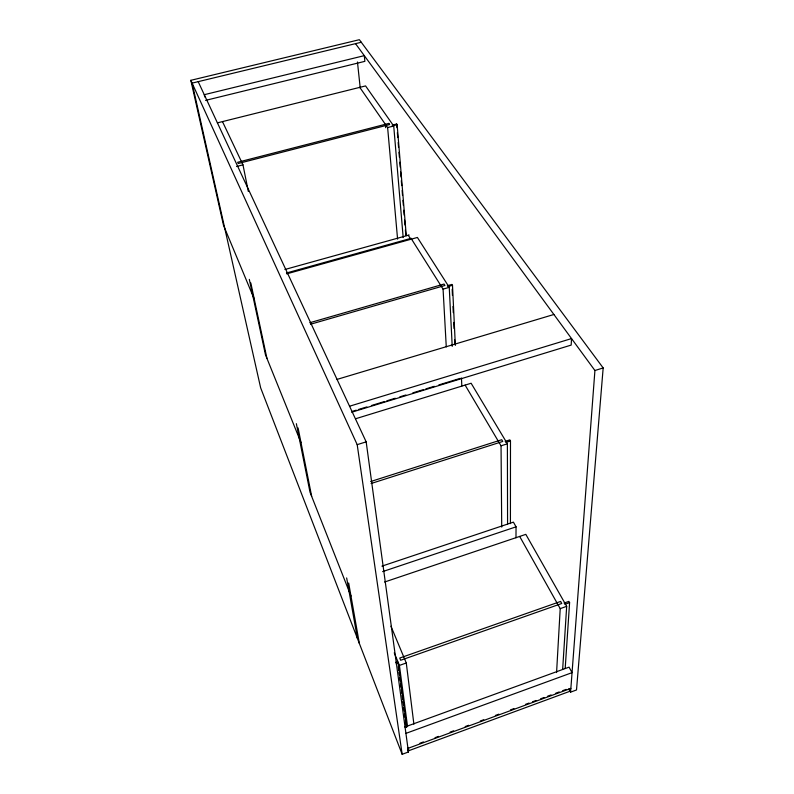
<?xml version="1.0" encoding="UTF-8"?>
<svg xmlns="http://www.w3.org/2000/svg" width="794" height="794" viewBox="0 0 794 794"><rect width="100%" height="100%" fill="white"/><g stroke="black" fill="none" stroke-linecap="round" stroke-linejoin="round"><path stroke-width="1.19" d="M510.423 523.613L510.482 440.938L509.837 439.876L505.153 441.375M515.981 537.826L516.05 526.829L513.42 522.144L381.894 566.152M556.574 672.568L560.207 608.631L519.683 536.436M562.668 669.144L566.688 606.338L525.817 534.362L384.584 582.032M565.189 668.479L569.596 602.626L568.871 601.366L564.097 603.053M569.566 689.222L569.397 691.465L408.771 750.707L407.868 748.395L570.866 688.398M254.269 299.149L223.521 225.347L190.828 80.323L359.364 39.7L603.172 367.94L576.504 689.966L570.578 692.15L594.924 370.51L355.514 43.65M419.947 743.224L423.42 741.943M435.033 737.666L438.516 736.385M450.119 732.118L453.602 730.837M465.205 726.56L468.688 725.279M480.291 721.002L483.774 719.721M495.377 715.454L498.86 714.163M510.463 709.896L513.946 708.615M525.549 704.338L529.032 703.057M532.516 701.777L536 700.497M540.635 698.78L544.118 697.499M547.602 696.219L551.086 694.939M555.721 693.231L559.204 691.951M562.688 690.661L566.172 689.381M361.27 42.261L192.108 83.122L260.66 387.869L402.161 754.3L408.453 751.978L366.173 441.851L198.192 81.653M404.742 727.026L569.07 667.149L572.057 672.647L405.913 733.378M407.54 726.49L399.422 665.412L406.28 662.99L390.946 626.208M560.207 608.631L566.688 606.338M395.561 662.434L397.596 661.72L398.161 663.089L406.756 727.195M396.127 663.804L398.161 663.089M564.812 604.313L569.596 602.626M382.619 571.611L516.09 526.819M505.798 442.437L510.482 440.938M501.719 527.087L501.044 445.821L507.386 443.786L471.13 383.254L355.523 418.775M370.669 481.541L501.729 439.727L502.761 441.454L371.096 483.516M402.161 754.3L357.191 444.65L366.173 441.851M594.924 370.51L603.172 367.94M352.506 411.312L356.228 410.17M358.422 409.496L366.868 406.915M371.423 405.526L384.604 401.496M386.797 400.821L395.243 398.241M399.809 396.841L405.893 394.985M412.82 392.861L423.629 389.556M425.832 388.881L434.268 386.301M438.834 384.911L460.292 378.351M351.673 412.225L571.184 345.082L571.531 338.581L349.549 406.22M337.043 379.403L553.884 314.484M452.501 285.294L447.925 286.614L447.369 285.741L451.935 284.421L452.501 285.294L455.339 345.39M411.53 239.093L443.072 289.125L449.255 287.339L452.213 346.373M309.779 322.731L444.035 284.053L444.928 285.473L310.484 324.25M286.445 273.007L411.193 238.289M286.703 273.861L417.406 237.456L449.255 287.339M284.887 269.503L409.099 235.014M392.137 125.154L396.643 123.993L397.139 124.698L406.26 235.61M392.633 125.859L397.139 124.698M236.543 166.502L242.974 164.844L248.304 191.414M359.771 87.36L387.621 127.566L393.725 125.998L403.183 237.565M217.397 122.871L365.568 85.921L393.725 125.998M205.527 100.391L364.873 61.346L364.297 55.649L204.276 94.694L204.783 96.977M408.265 235.242L410.329 238.528M465.115 385.1L501.044 445.821M568.832 688.874L570.578 692.15M222.479 121.601L242.974 164.844M190.828 80.323L357.191 444.65M394.261 652.857L399.422 665.412M301.025 442.695L265.454 354.71L249.316 279.379M350.978 596.046L309.997 492.141L296.361 423.678M407.55 749.675L408.453 751.978M250.805 282.932L266.913 358.312M298.097 427.946L311.675 496.389M346.66 577.933L357.419 638.436M348.675 583.004L359.335 643.398M398.251 666.563L398.737 670.196M399.064 672.617L399.392 675.039M399.719 677.461L400.206 681.083M400.533 683.505L401.02 687.138M401.347 689.559L401.833 693.192M402.161 695.613L402.647 699.246M402.975 701.668L403.461 705.29M403.789 707.712L404.275 711.345M404.603 713.766L405.089 717.399M405.416 719.821L406.399 727.076M408.334 747.501L408.771 750.707M406.28 662.99L413.892 724.178M357.459 62.001L360.218 87.945M385.467 125.432L385.676 127.695M387.621 127.566L397.586 239.113M396.643 123.993L396.95 127.685M397.357 132.618L397.764 137.541M398.171 142.473L398.578 147.396M398.985 152.329L399.392 157.252M399.799 162.184L400.206 167.107M400.603 172.04L401.01 176.963M401.317 180.665L401.724 185.588M402.131 190.52L402.538 195.443M402.945 200.376L403.352 205.299M403.759 210.231L404.166 215.164M404.573 220.087L404.98 225.02M405.387 229.942L405.794 234.875M443.072 289.125L446.268 346.909M452.173 289.324L452.461 295.457M452.987 306.494L453.285 312.618M453.751 322.433L454.049 328.567M454.575 339.594L454.803 344.507M461.473 377.984L461.82 386.073M507.386 443.786L507.574 523.891M560.594 601.445L399.749 658.047L400.662 660.261L561.755 603.5L560.594 601.445M388.842 123.407L237.654 162.274L238.23 163.504L389.636 124.549L388.842 123.407"/></g></svg>
